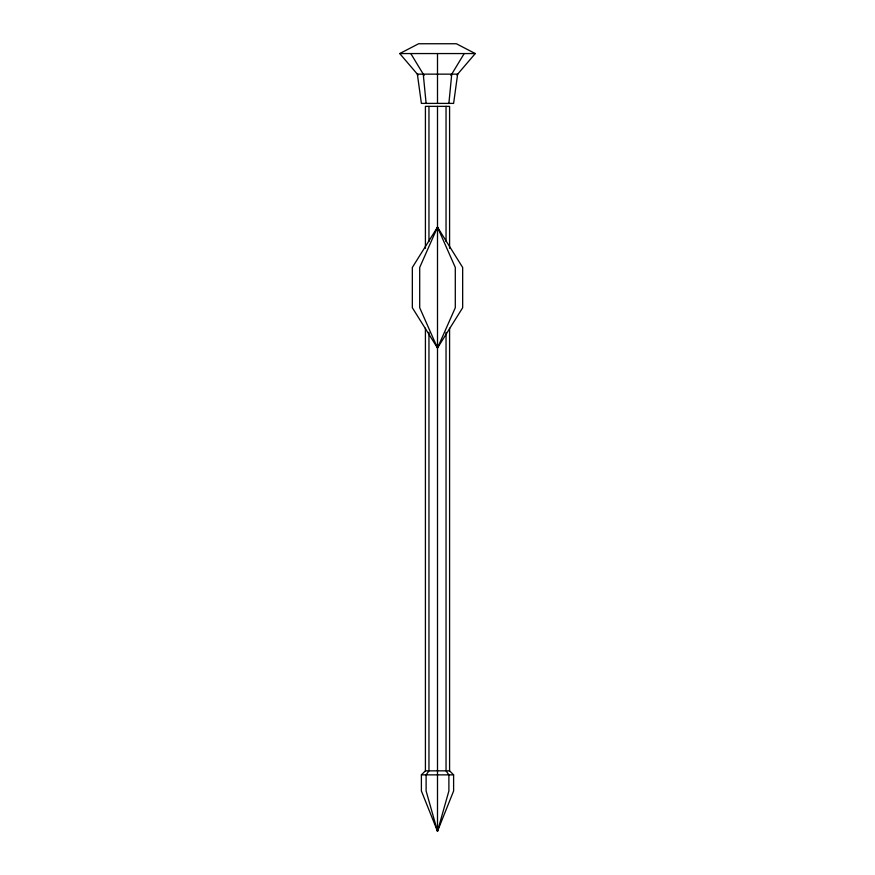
<?xml version="1.0" encoding="UTF-8"?>
<svg xmlns="http://www.w3.org/2000/svg" width="875" height="875" viewBox="0 0 875 875"><rect width="100%" height="100%" fill="white"/><g stroke="black" fill="none" stroke-linecap="round" stroke-linejoin="round"><path stroke-width="1.31" d="M448.886 103.392L451.741 74.145M425.414 328.212L425.414 770.842L421.389 774.867L421.389 790.978L437.5 831.25L448.886 790.978L448.886 774.867L446.042 770.842L446.042 332.314M428.958 332.314L428.958 770.842L426.114 774.867L426.114 790.978L437.5 831.25L453.611 790.978L453.611 774.867L449.586 770.842L449.586 328.212M450.909 75.534L464.198 53.561M456.936 74.987L475.256 53.561L456.378 43.75L418.622 43.75L399.744 53.561L418.064 74.987M399.744 53.561L475.256 53.561M425.414 770.842L449.586 770.842M421.389 774.867L453.611 774.867M410.802 53.561L424.091 75.534M423.259 74.145L426.114 103.392M449.586 248.336L449.586 106.367L425.414 106.367L425.414 248.336M446.042 106.367L446.042 241.511M437.5 53.561L437.5 103.392M437.5 106.367L437.5 831.25M428.958 106.367L428.958 241.511M457.636 74.145L453.611 103.392L421.389 103.392L417.364 74.145L457.636 74.145M437.5 227.183L419.705 267.455L419.705 307.727L437.5 347.998L462.667 307.727L462.667 267.455L437.5 227.183L412.333 267.455L412.333 307.727L437.5 347.998L455.295 307.727L455.295 267.455L437.5 227.183"/></g></svg>
